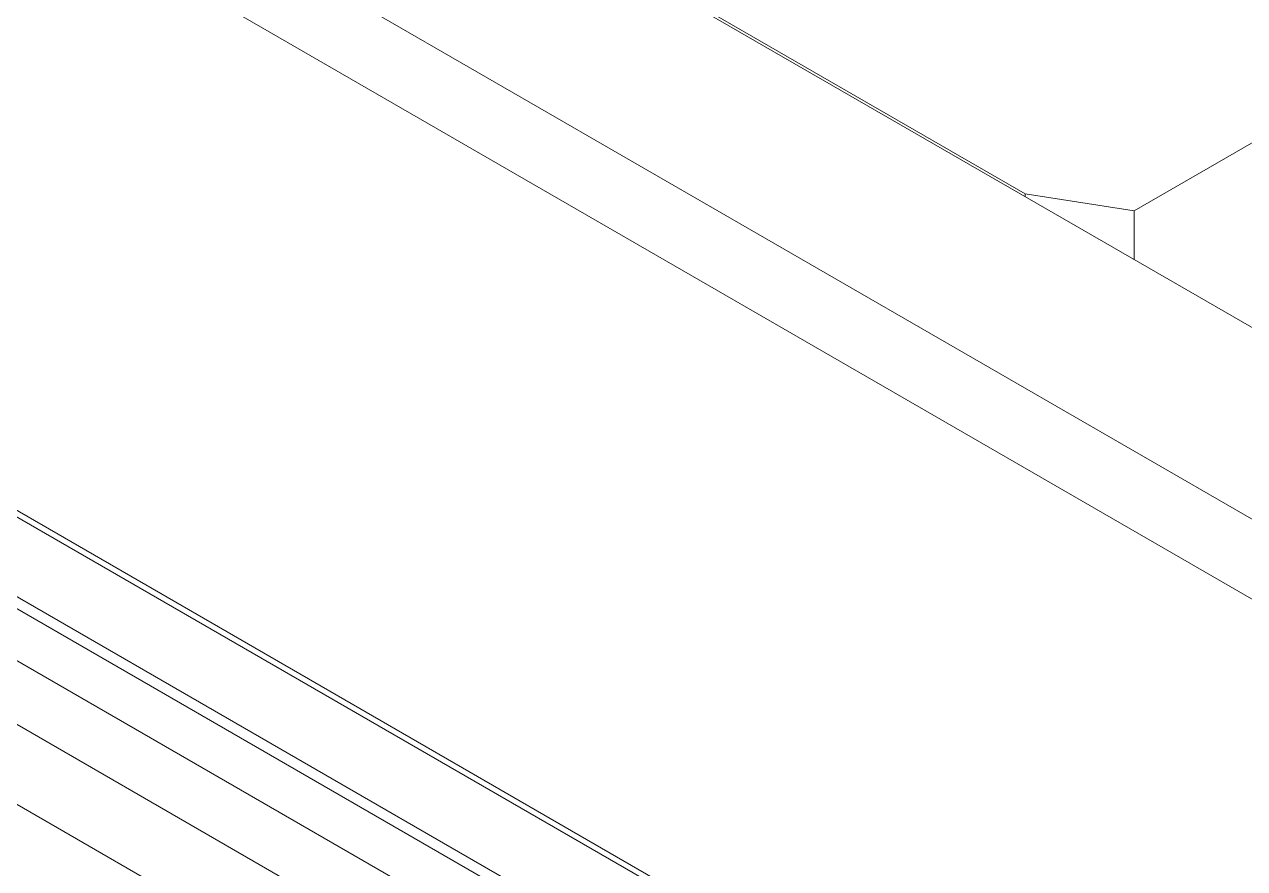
# Model space of a CAD drawing. Header units: millimetres. Extents: x 169 to 14583, y -399 to 10804.
# Drawn here: x 11594 to 11656.3, y 7079.7 to 7122.9 of the extents above; entities that cross this region are included whole.
import ezdxf

# ---------------------------------------------------------------- set-up
doc = ezdxf.new("R2010")
doc.units = ezdxf.units.MM
doc.header["$LTSCALE"] = 35

msp = doc.modelspace()

# ---------------------------------------------------------------- linework, layer by layer
at = {"color": 7, "linetype": 'Continuous', "lineweight": 18}
for p, q in [((11538.259, 7175.937), (11645.123, 7114.246)), ((11538.259, 7175.791), (11718.308, 7071.851)), ((11538.259, 7165.994), (11718.308, 7062.054)), ((11538.259, 7161.911), (11718.308, 7057.971)), ((11650.7, 7113.384), (11714.419, 7150.168)), ((11563.452, 7115.441), (11718.308, 7026.044)), ((11563.452, 7115.114), (11718.308, 7025.718)), ((11645.123, 7114.1), (11645.123, 7114.246)), ((11645.123, 7114.246), (11650.7, 7113.384)), ((11650.7, 7113.384), (11650.7, 7110.88)), ((11563.452, 7111.032), (11718.308, 7021.635)), ((11563.452, 7110.418), (11718.308, 7021.021)), ((11563.452, 7107.765), (11718.308, 7018.368)), ((11563.452, 7104.499), (11718.308, 7015.103)), ((11563.452, 7100.417), (11718.308, 7011.02))]:
    msp.add_line(p, q, dxfattribs=at)

doc.saveas('drawing.dxf')
